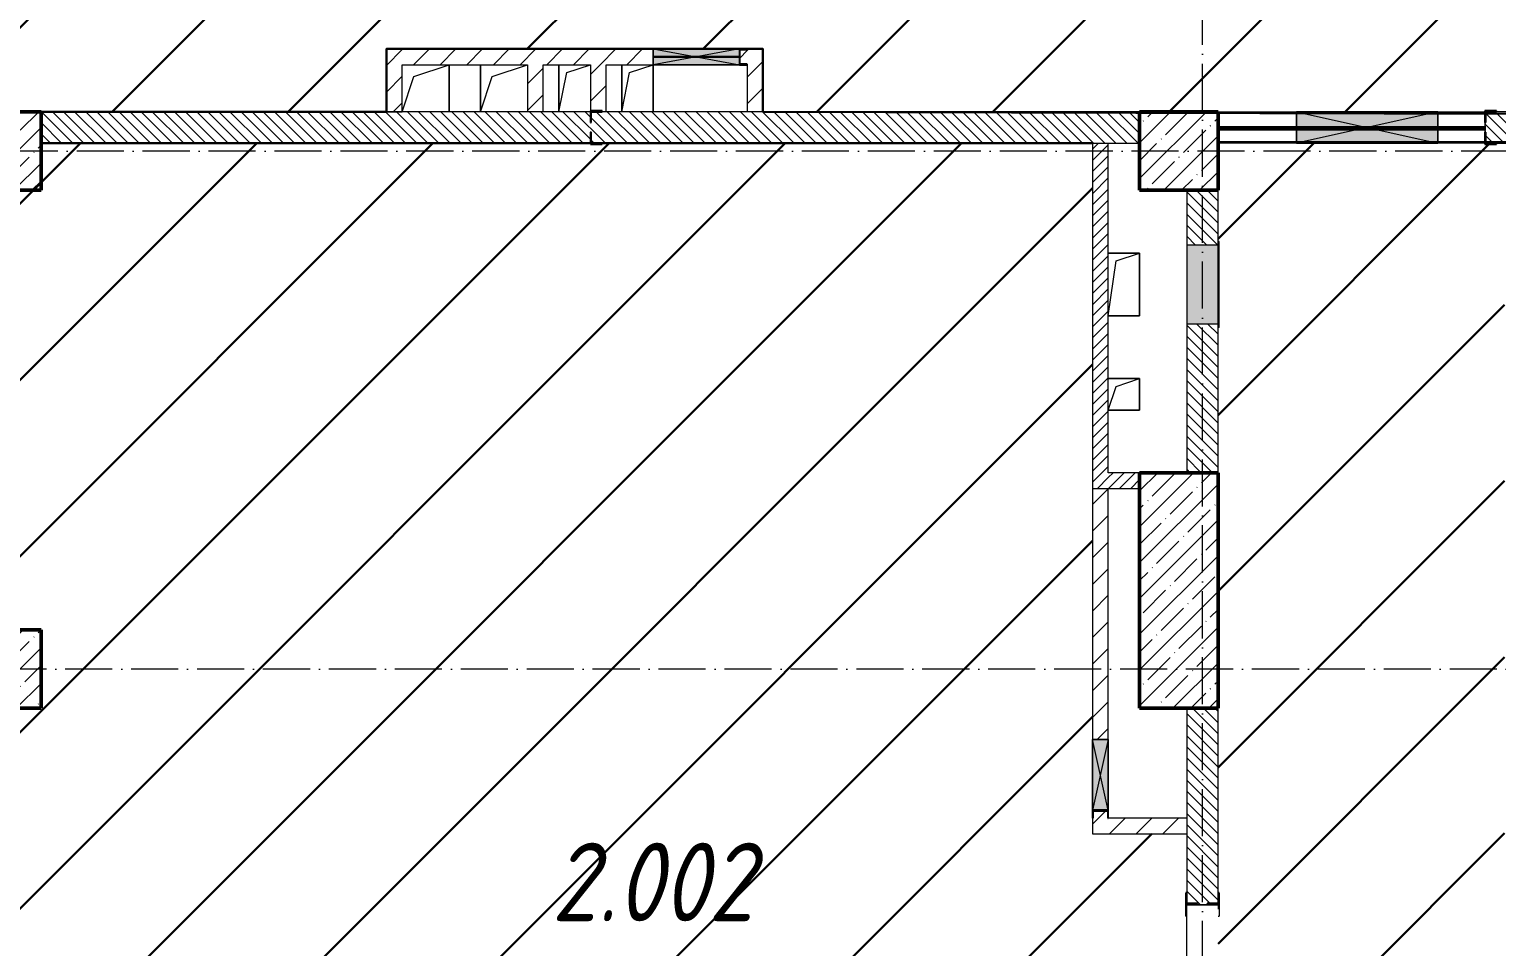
# Model space of a CAD drawing. Header units: millimetres. Extents: x -17017 to 628417, y -109036 to 199237.
# Drawn here: x 41235 to 50585, y 135226 to 141070 of the extents above; entities that cross this region are included whole.
import ezdxf

# ---------------------------------------------------------------- set-up
doc = ezdxf.new("R2010")
doc.units = ezdxf.units.MM
doc.linetypes.add('50_200_ШТРИХ_1Т_ш5_п1_п1_', pattern=[700, 500, -100, 0, -100])
for name, color, linetype, lineweight in [('2) ПГП 4м', 4, 'Continuous', 30), ('2.2) ПГП двери 2.4 -', 134, 'Continuous', 60), ('2.4) ПГП вычит ЖБбалки 0.4 м -', 24, 'Continuous', 30), ('3.1) ЖБ окна 1.2 м', 102, 'Continuous', 30), ('6) Мини окна 0.4 -', 10, 'Continuous', 30), ('A-DETL-GENF-OTLN', 7, 'Continuous', 9), ('A-FLOR-____-OTLN', 7, 'Continuous', 9), ('A-GENM-____-MCUT', 7, 'Continuous', 25), ('A-GENM-____-OTLN', 7, 'Continuous', 9), ('A-GENM-____-OTLN-1', 7, 'Continuous', 25), ('A-GLAZ-____-OTLN', 7, 'Continuous', 9), ('A-WALL-____-MCUT', 7, 'Continuous', 13), ('A-WALL-____-MCUT-1', 7, 'Continuous', 9), ('A-WALL-____-PATT-1', 7, 'Continuous', 9), ('A-WALL-FNSH-MCUT-1', 7, 'Continuous', 9), ('I-WALL-____-OTLN', 7, 'Continuous', 9), ('S-COLS-____-MCUT', 7, 'Continuous', 50), ('S-COLS-____-OTLN', 7, 'Continuous', 9), ('S-GRID-____-OTLN-1', 7, '50_200_ШТРИХ_1Т_ш5_п1_п1_', 9), ('Марки помещений', 7, 'Continuous', 9), ('стяжа', 7, 'Continuous', 30)]:
    doc.layers.add(name, color=color, linetype=linetype, lineweight=lineweight)
doc.layers.add('A-GLAZ-____-OTLN-1', color=7, linetype='Continuous', lineweight=9, true_color=0xc0c0c0)
doc.styles.add('ISOCPEUR_I_2', font='isocpeui.ttf', dxfattribs={"width": 0.85, "height": 2.3})
pattern_1 = [(135, (43259.71, 63713.66), (-35.35534, -35.35534), [])]
pattern_2 = [(45, (43259.71, 63713.66), (-35.35534, 35.35534), [])]
pattern_3 = [(45, (43259.71, 63713.66), (-84.85281, 84.85281), [])]

# ---------------------------------------------------------------- blocks, each defined once
blk = doc.blocks.new('BSC_Колонна _Прямоугольная - 500х500-V25-АР1_План отверстий 2 этажа в осях 1-64_Ю-ЯЯ')
at = {"layer": 'S-COLS-____-OTLN'}
h = blk.add_hatch(dxfattribs=at)
h.set_pattern_fill('FP_34', color=256, style=0, pattern_type=2)
h.set_pattern_definition([(45, (2200, -76581.04), (-114.04925, 114.04925), []), (45, (2314.05, -76581.04), (-114.04925, 114.04925), [201.613, -40.323, 3.353, -36.97])])
h.paths.add_polyline_path([(-250, -250), (250, -250), (250, 250), (-250, 250), (-250, 16.5)], flags=0)
at = {"layer": 'S-COLS-____-MCUT'}
for p, q in [((250, 250), (-250, 250)), ((-250, 250), (-250, -250)), ((250, -250), (250, 250)), ((-250, -250), (250, -250))]:
    blk.add_line(p, q, dxfattribs=at)
blk = doc.blocks.new('BSC_Колонна _Прямоугольная - 500х500-V26-АР1_План отверстий 2 этажа в осях 1-64_Ю-ЯЯ')
at = {"layer": 'S-COLS-____-OTLN'}
h = blk.add_hatch(dxfattribs=at)
h.set_pattern_fill('FP_35', color=256, style=0, pattern_type=2)
h.set_pattern_definition([(45, (-5300, -76581.04), (-114.04925, 114.04925), []), (45, (-5185.95, -76581.04), (-114.04925, 114.04925), [201.613, -40.323, 3.353, -36.97])])
h.paths.add_polyline_path([(-250, -250), (250, -250), (250, 250), (-250, 250)], flags=0)
at = {"layer": 'S-COLS-____-MCUT'}
for p, q in [((250, 250), (-250, 250)), ((-250, 250), (-250, -250)), ((250, -250), (250, 250)), ((-250, -250), (250, -250))]:
    blk.add_line(p, q, dxfattribs=at)
blk = doc.blocks.new('BSC_Колонна _Прямоугольная - 500х500-V31-АР1_План отверстий 2 этажа в осях 1-64_Ю-ЯЯ')
at = {"layer": 'S-COLS-____-OTLN'}
h = blk.add_hatch(dxfattribs=at)
h.set_pattern_fill('FP_40', color=256, style=0, pattern_type=2)
h.set_pattern_definition([(45, (2200, -73281.04), (-114.04925, 114.04925), []), (45, (2314.05, -73281.04), (-114.04925, 114.04925), [201.613, -40.323, 3.353, -36.97])])
h.paths.add_polyline_path([(-250, -250), (250, -250), (250, 250), (-250, 250), (-250, 87.7)], flags=0)
at = {"layer": 'S-COLS-____-MCUT'}
for p, q in [((250, 250), (-250, 250)), ((-250, 250), (-250, -250)), ((250, -250), (250, 250)), ((-250, -250), (250, -250))]:
    blk.add_line(p, q, dxfattribs=at)
blk = doc.blocks.new('BSC_Колонна _Прямоугольная - 500х1500-25984399-АР1_План отверстий 2 этажа в осях 1-64_Ю-ЯЯ')
at = {"layer": 'S-COLS-____-OTLN'}
h = blk.add_hatch(dxfattribs=at)
h.set_pattern_fill('FP_161', color=256, style=0, pattern_type=2)
h.set_pattern_definition([(45, (-5300, -73781.04), (-114.04925, 114.04925), []), (45, (-5185.95, -73781.04), (-114.04925, 114.04925), [201.613, -40.323, 3.353, -36.97])])
h.paths.add_polyline_path([(-250, -750), (250, -750), (250, 750), (-250, 750), (-250, -412.3)], flags=0)
at = {"layer": 'S-COLS-____-MCUT'}
for p, q in [((250, 750), (-250, 750)), ((-250, 750), (-250, -750)), ((250, -750), (250, 750)), ((-250, -750), (250, -750))]:
    blk.add_line(p, q, dxfattribs=at)
blk = doc.blocks.new('Фахверк_СКБ_Уголок - 200_3550-28187522-АР1_План отверстий 2 этажа в осях 1-64_Ю-ЯЯ')
at = {"layer": 'A-GENM-____-MCUT'}
for p, q in [((125, 156), (50, 156)), ((50, 156), (50, 150)), ((50, 150), (119, 150)), ((119, 150), (119, 81)), ((125, 81), (125, 156)), ((119, 81), (125, 81)), ((125, 19), (119, 19)), ((119, 19), (119, -50)), ((125, -56), (125, 19)), ((119, -50), (50, -50)), ((50, -50), (50, -56)), ((50, -56), (125, -56))]:
    blk.add_line(p, q, dxfattribs=at)
blk = doc.blocks.new('Фахверк_СКБ_Уголок - 200_3550_зеркало-28264001-АР1_План отверстий 2 этажа в осях 1-64_Ю-ЯЯ')
at = {"layer": 'A-GENM-____-MCUT'}
for p, q in [((200, 156), (125, 156)), ((125, 156), (125, 81)), ((131, 81), (131, 150)), ((131, 150), (200, 150)), ((200, 150), (200, 156)), ((125, 81), (131, 81)), ((131, 19), (125, 19)), ((125, 19), (125, -56)), ((131, -50), (131, 19)), ((125, -56), (200, -56)), ((200, -50), (131, -50)), ((200, -56), (200, -50))]:
    blk.add_line(p, q, dxfattribs=at)
blk = doc.blocks.new('154_Стойка_СКБ_Уголок - СМ-2480_200-28346303-АР1_План отверстий 2 этажа в осях 1-64_Ю-ЯЯ')
at = {"layer": 'A-GENM-____-MCUT'}
for p, q in [((125, 156), (125, 81)), ((200, 156), (125, 156)), ((131, 81), (131, 150)), ((131, 150), (200, 150)), ((200, 150), (200, 156)), ((125, 81), (131, 81)), ((131, 19), (125, 19)), ((125, 19), (125, -56)), ((131, -50), (131, 19)), ((125, -56), (200, -56)), ((200, -50), (131, -50)), ((200, -56), (200, -50))]:
    blk.add_line(p, q, dxfattribs=at)
blk = doc.blocks.new('Стойка_Влож_Полоса боковая - Полоса-V150-АР1_План отверстий 2 этажа в осях 1-64_Ю-ЯЯ')
at = {"layer": 'A-GENM-____-OTLN'}
for p, q in [((-5, 60), (0, 60)), ((-5, -60), (-5, 60)), ((0, 31), (0, -31)), ((0, -60), (-5, -60))]:
    blk.add_line(p, q, dxfattribs=at)
blk = doc.blocks.new('Стойка_Влож_Уголок_Опорный - Уголок-28213941-АР1_План отверстий 2 этажа в осях 1-64_Ю-ЯЯ')
at = {"layer": 'A-GENM-____-OTLN'}
for p, q in [((-212, -6), (-212, 0)), ((0, 0), (0, -6)), ((-212, -75), (-212, -6)), ((-212, -6), (-206, -6)), ((-212, -75), (-206, -75)), ((-6, -6), (0, -6)), ((-6, -75), (0, -75)), ((0, -6), (0, -75))]:
    blk.add_line(p, q, dxfattribs=at)
blk = doc.blocks.new('АР_Перемычка - АР_Перемычка-28444941-АР1_План отверстий 2 этажа в осях 1-64_Ю-ЯЯ')
at = {"layer": 'A-GENM-____-OTLN'}
blk.add_line((-400, -100), (-392, -100), dxfattribs=at)
blk = doc.blocks.new('AR_Отверстие прямоугольное _в плите_ - AR_Отверстие прямоугольное _в плите_-30458127-АР1_План отверстий 2 этажа в осях 1-64_Ю-ЯЯ')
at = {"layer": 'A-GENM-____-OTLN'}
for p, q in [((100, 100), (-100, 100)), ((-50, 50), (100, 100)), ((100, -100), (100, 100)), ((-100, -100), (-50, 50)), ((-100, -100), (100, -100))]:
    blk.add_line(p, q, dxfattribs=at)
blk = doc.blocks.new('AR_Отверстие прямоугольное _в плите_ - AR_Отверстие прямоугольное _в плите_-30229368-АР1_План отверстий 2 этажа в осях 1-64_Ю-ЯЯ')
at = {"layer": 'A-GENM-____-OTLN'}
for p, q in [((100, 200), (-100, 200)), ((-50, 150), (100, 200)), ((100, -200), (100, 200)), ((-100, -200), (-50, 150)), ((-100, -200), (100, -200))]:
    blk.add_line(p, q, dxfattribs=at)
blk = doc.blocks.new('AR_Отверстие прямоугольное _в плите_ - AR_Отверстие прямоугольное _в плите_-30512088-АР1_План отверстий 2 этажа в осях 1-64_Ю-ЯЯ')
at = {"layer": 'A-GENM-____-OTLN'}
for p, q in [((-100, 150), (-100, -150)), ((-100, -150), (-50, 100)), ((-50, 100), (100, 150))]:
    blk.add_line(p, q, dxfattribs=at)
blk = doc.blocks.new('AR_Отверстие прямоугольное _в плите_ - AR_Отверстие прямоугольное _в плите_-V189-АР1_План отверстий 2 этажа в осях 1-64_Ю-ЯЯ')
at = {"layer": 'A-GENM-____-OTLN'}
for p, q in [((-100, 150), (-100, -150)), ((-100, -150), (-50, 100)), ((-50, 100), (100, 150)), ((100, -150), (100, 150))]:
    blk.add_line(p, q, dxfattribs=at)
blk = doc.blocks.new('AR_Отверстие прямоугольное _в плите_ - AR_Отверстие прямоугольное _в плите_-V190-АР1_План отверстий 2 этажа в осях 1-64_Ю-ЯЯ')
at = {"layer": 'A-GENM-____-OTLN'}
for p, q in [((-150, 150), (-150, -150)), ((-75, 75), (150, 150)), ((-150, -150), (-75, 75))]:
    blk.add_line(p, q, dxfattribs=at)
blk = doc.blocks.new('AR_Отверстие прямоугольное _в плите_ - AR_Отверстие прямоугольное _в плите_-V191-АР1_План отверстий 2 этажа в осях 1-64_Ю-ЯЯ')
at = {"layer": 'A-GENM-____-OTLN'}
for p, q in [((-75, 75), (150, 150)), ((150, -150), (150, 150)), ((-150, -150), (-75, 75))]:
    blk.add_line(p, q, dxfattribs=at)
blk = doc.blocks.new('AR_Отверстие Ниша - Лючок-32401324-АР1_План отверстий 2 этажа в осях 1-64_Ю-ЯЯ')
at = {"layer": 'A-GLAZ-____-OTLN'}
blk.add_hatch(color=256, dxfattribs=at).paths.add_polyline_path([(-250, -100), (250, -100), (250, 100), (-250, 100)], flags=0)
for p, q in [((250, 100), (-250, 100)), ((-250, 100), (-250, -100)), ((250, -100), (250, 100)), ((-250, -100), (250, -100))]:
    blk.add_line(p, q, dxfattribs=at)
blk = doc.blocks.new('Л_Общий_Лючок - Лючок-29683801-АР1_План отверстий 2 этажа в осях 1-64_Ю-ЯЯ')
at = {"layer": 'A-GLAZ-____-OTLN-1'}
blk.add_hatch(color=256, dxfattribs=at).paths.add_polyline_path([(-24, 0), (524, 0), (524, 6), (-24, 6)], flags=0)
at = {"layer": 'A-GLAZ-____-OTLN'}
for p, q in [((524, 6), (-24, 6)), ((-24, 6), (-24, 0)), ((524, 6), (524, 0))]:
    blk.add_line(p, q, dxfattribs=at)
blk = doc.blocks.new('AR_Отверстие прямоугольное _в стене_ - AR_Отверстие прямоугольное _в стене__ОВ-36795660-АР1_План отверстий 2 этажа в осях 1-64_Ю-ЯЯ')
at = {"layer": 'A-GLAZ-____-OTLN'}
blk.add_hatch(color=256, dxfattribs=at).paths.add_polyline_path([(450, -100), (450, 100), (-450, 100), (-450, -100)], flags=0)
at = {"layer": 'A-DETL-GENF-OTLN'}
for p, q in [((-450, -100), (-450, 100)), ((-450, 100), (450, 100)), ((450, 100), (-450, -100)), ((-450, 100), (450, -100)), ((450, 100), (-450, 100)), ((-450, 100), (-450, -100)), ((450, 100), (450, -100)), ((450, -100), (450, 100)), ((450, -100), (-450, -100)), ((-450, -100), (450, -100))]:
    blk.add_line(p, q, dxfattribs=at)
blk = doc.blocks.new('AR_Отверстие прямоугольное _в стене_ - AR_Отверстие прямоугольное _в стене__ОВ-36794636-АР1_План отверстий 2 этажа в осях 1-64_Ю-ЯЯ')
at = {"layer": 'A-GLAZ-____-OTLN'}
blk.add_hatch(color=256, dxfattribs=at).paths.add_polyline_path([(275, -50), (275, 50), (-275, 50), (-275, -50)], flags=0)
at = {"layer": 'A-DETL-GENF-OTLN'}
for p, q in [((-275, -50), (-275, 50)), ((-275, 50), (275, 50)), ((275, 50), (-275, -50)), ((-275, 50), (275, -50)), ((275, 50), (-275, 50)), ((-275, 50), (-275, -50)), ((275, -50), (-275, -50)), ((-275, -50), (275, -50))]:
    blk.add_line(p, q, dxfattribs=at)
blk = doc.blocks.new('AR_Отверстие прямоугольное _в стене_ - AR_Отверстие прямоугольное _в стене__ОВ-36797345-АР1_План отверстий 2 этажа в осях 1-64_Ю-ЯЯ')
at = {"layer": 'A-GLAZ-____-OTLN'}
blk.add_hatch(color=256, dxfattribs=at).paths.add_polyline_path([(225, 50), (-225, 50), (-225, -50), (225, -50), (225, 47)], flags=0)
at = {"layer": 'A-DETL-GENF-OTLN'}
for p, q in [((-225, -50), (-225, 50)), ((-225, 50), (225, 50)), ((225, 50), (-225, -50)), ((-225, 50), (225, -50)), ((225, 50), (-225, 50)), ((-225, 50), (-225, -50)), ((225, -50), (-225, -50)), ((-225, -50), (225, -50))]:
    blk.add_line(p, q, dxfattribs=at)
blk = doc.blocks.new('154_Фахверк_СКБ_Швеллер - Тип_100_3960_зеркало-36793856-АР1_План отверстий 2 этажа в осях 1-64_Ю-ЯЯ')
at = {"layer": 'A-GENM-____-MCUT'}
for p, q in [((175, 50), (125, 50)), ((125, 50), (125, -50)), ((128, 47), (175, 47)), ((128, -47), (128, 47)), ((175, 47), (175, 50)), ((125, -50), (175, -50)), ((175, -47), (128, -47)), ((175, -50), (175, -47))]:
    blk.add_line(p, q, dxfattribs=at)
blk = doc.blocks.new('2этаж')
at = {"layer": 'S-GRID-____-OTLN-1', "color": 251, "ltscale": 0.6, "true_color": 0x636466}
for p, q in [((-10141.7, 511907.5), (-10141.7, 549908.8)), ((17013.3, 535597), (-20260.4, 535597)), ((8958.3, 532297), (-20260.4, 532297))]:
    blk.add_line(p, q, dxfattribs=at)

msp = doc.modelspace()

# ---------------------------------------------------------------- hatches: boundary and pattern name
at = {"layer": 'A-WALL-____-PATT-1'}
h = msp.add_hatch(dxfattribs=at)
h.set_pattern_fill('FP_4', color=256, style=0, pattern_type=2)
h.set_pattern_definition(pattern_3)
h.paths.add_polyline_path([(43609.7, 140544.7), (43609.7, 140944.7), (43509.7, 140944.7), (43509.7, 140544.7)], flags=0)
h = msp.add_hatch(dxfattribs=at)
h.set_pattern_fill('FP_4', color=256, style=0, pattern_type=2)
h.set_pattern_definition(pattern_3)
h.paths.add_polyline_path([(44909.7, 140844.7), (45209.7, 140844.7), (45209.7, 140944.7), (43609.7, 140944.7), (43609.7, 140844.7), (44809.7, 140844.7)], flags=0)
h.paths.add_polyline_path([(45762.7, 140847.7), (45809.7, 140847.7), (45809.7, 140941.7), (45762.7, 140941.7), (45762.7, 140939.5)], flags=0)
h = msp.add_hatch(dxfattribs=at)
h.set_pattern_fill('FP_4', color=256, style=0, pattern_type=2)
h.set_pattern_definition(pattern_3)
h.paths.add_polyline_path([(45809.7, 140544.7), (45909.7, 140544.7), (45909.7, 140944.7), (45809.7, 140944.7), (45809.7, 140844.7)], flags=0)
h = msp.add_hatch(dxfattribs=at)
h.set_pattern_fill('FP_4', color=256, style=0, pattern_type=2)
h.set_pattern_definition(pattern_3)
h.paths.add_polyline_path([(44509.7, 140544.7), (44509.7, 140844.7), (44409.7, 140844.7), (44409.7, 140544.7)], flags=0)
h = msp.add_hatch(dxfattribs=at)
h.set_pattern_fill('FP_4', color=256, style=0, pattern_type=2)
h.set_pattern_definition(pattern_3)
h.paths.add_polyline_path([(44884.7, 140544.7), (44909.7, 140544.7), (44909.7, 140844.7), (44809.7, 140844.7), (44809.7, 140550.7), (44884.7, 140550.7)], flags=0)
h = msp.add_hatch(dxfattribs=at)
h.set_pattern_fill('FP_6', color=256, style=0, pattern_type=2)
h.set_pattern_definition(pattern_1)
h.paths.add_polyline_path([(48309.7, 140344.7), (48309.7, 140544.7), (44815.7, 140544.7), (44815.7, 140475.7), (44809.7, 140475.7), (44809.7, 140544.7), (41309.7, 140544.7), (41309.7, 140344.7), (44809.7, 140344.7), (44809.7, 140413.7), (44815.7, 140413.7), (44815.7, 140344.7), (46779.5, 140344.7)], flags=0)
h = msp.add_hatch(dxfattribs=at)
h.set_pattern_fill('FP_6', color=256, style=0, pattern_type=2)
h.set_pattern_definition(pattern_1)
h.paths.add_polyline_path([(50653.7, 140344.7), (50653.7, 140419.7), (50659.7, 140419.7), (50659.7, 140544.7), (50515.7, 140544.7), (50515.7, 140475.7), (50509.7, 140475.7), (50509.7, 140413.7), (50515.7, 140413.7), (50515.7, 140344.7), (50584.7, 140344.7)], flags=0)
h = msp.add_hatch(dxfattribs=at)
h.set_pattern_fill('FP_5', color=256, style=0, pattern_type=2)
h.set_pattern_definition(pattern_2)
h.paths.add_polyline_path([(48109.7, 138144.7), (48109.7, 140344.7), (48009.7, 140344.7), (48009.7, 138144.7)], flags=0)
h = msp.add_hatch(dxfattribs=at)
h.set_pattern_fill('FP_6', color=256, style=0, pattern_type=2)
h.set_pattern_definition(pattern_1)
h.paths.add_polyline_path([(48609.7, 138244.7), (48809.7, 138244.7), (48809.7, 139194.7), (48609.7, 139194.7)], flags=0)
h.paths.add_polyline_path([(48609.7, 139694.7), (48809.7, 139694.7), (48809.7, 140044.7), (48609.7, 140044.7)], flags=0)
h = msp.add_hatch(dxfattribs=at)
h.set_pattern_fill('FP_5', color=256, style=0, pattern_type=2)
h.set_pattern_definition(pattern_2)
h.paths.add_polyline_path([(48309.7, 138144.7), (48309.7, 138244.7), (48109.7, 138244.7), (48109.7, 138144.7)], flags=0)
h = msp.add_hatch(dxfattribs=at)
h.set_pattern_fill('FP_4', color=256, style=0, pattern_type=2)
h.set_pattern_definition(pattern_3)
h.paths.add_polyline_path([(48106.7, 136044.7), (48106.7, 136091.7), (48012.7, 136091.7), (48012.7, 136044.7), (48059.7, 136044.7)], flags=0)
h.paths.add_polyline_path([(48109.7, 136544.7), (48109.7, 138144.7), (48009.7, 138144.7), (48009.7, 136544.7)], flags=0)
h = msp.add_hatch(dxfattribs=at)
h.set_pattern_fill('FP_6', color=256, style=0, pattern_type=2)
h.set_pattern_definition(pattern_1)
h.paths.add_polyline_path([(48809.7, 131394.7), (48809.7, 131588.7), (48740.7, 131588.7), (48740.7, 131594.7), (48678.7, 131594.7), (48678.7, 131588.7), (48609.7, 131588.7), (48609.7, 131394.7), (48803.7, 131394.7)], flags=0)
h.paths.add_polyline_path([(48678.7, 133294.7), (48740.7, 133294.7), (48740.7, 133300.7), (48809.7, 133300.7), (48809.7, 133688.7), (48740.7, 133688.7), (48740.7, 133694.7), (48678.7, 133694.7), (48678.7, 133688.7), (48609.7, 133688.7), (48609.7, 133300.7), (48678.7, 133300.7)], flags=0)
h.paths.add_polyline_path([(48740.7, 135494.7), (48740.7, 135500.7), (48809.7, 135500.7), (48809.7, 136744.7), (48609.7, 136744.7), (48609.7, 135500.7), (48678.7, 135500.7), (48678.7, 135494.7)], flags=0)
h = msp.add_hatch(dxfattribs=at)
h.set_pattern_fill('FP_4', color=256, style=0, pattern_type=2)
h.set_pattern_definition(pattern_3)
h.paths.add_polyline_path([(48109.7, 135944.7), (48609.7, 135944.7), (48609.7, 136044.7), (48009.7, 136044.7), (48009.7, 135944.7), (48106.7, 135944.7)], flags=0)
at = {"layer": 'стяжа'}
h = msp.add_hatch(dxfattribs=at)
h.set_pattern_fill('ANSI31', color=5, scale=250)
h.paths.add_polyline_path([(50659.7, 146294.7), (50659.7, 146494.7), (50659.7, 146719.7), (50653.7, 146719.7), (50653.7, 146794.7), (50659.7, 148594.7), (50359.7, 148594.7), (50359.7, 149144.7), (48809.7, 149144.7), (48809.7, 148894.7), (48809.7, 148794.7), (48316.4, 148794.7), (47409.7, 148794.7), (47409.7, 148994.7), (41309.7, 148994.7), (41309.7, 148894.7), (41159.7, 148894.7), (41159.7, 148694.7), (41059.7, 148694.7), (41059.7, 148569.7), (41065.7, 148569.7), (41065.7, 148494.7), (41059.7, 146694.7), (41065.7, 146694.7), (41065.7, 146619.7), (41061.6, 146194.7), (41159.7, 146194.7), (41159.7, 145994.7), (41309.7, 145994.7), (41309.7, 145494.7), (41059.7, 145494.7), (41059.7, 143294.7), (41159.7, 143294.7), (41159.7, 142894.7), (41059.7, 142894.7), (41059.7, 140694.7), (41065.7, 140694.7), (41065.7, 140544.7), (41309.7, 140544.7), (43509.7, 140544.7), (43509.7, 140944.7), (45909.7, 140944.7), (45909.7, 140544.7), (48309.7, 140544.7), (48809.7, 140544.7), (49309.7, 140544.7), (50209.7, 140544.7), (50509.7, 140544.7), (50509.7, 140550.7), (50659.7, 140550.7), (50659.7, 140644.7), (50659.7, 140844.7)])
h.paths.add_polyline_path([(48809.7, 145494.7), (48309.7, 145494.7), (48309.7, 145994.7), (48809.7, 145994.7)], flags=16)
h.paths.add_polyline_path([(48009.7, 135944.7), (48009.7, 136044.7), (48009.7, 136094.7), (48009.7, 136544.7), (48009.7, 140344.7), (44884.7, 140344.7), (44884.7, 140338.7), (44809.7, 140338.7), (41309.7, 140344.7), (41309.7, 140544.7), (40809.7, 140544.7), (40809.7, 140044.7), (40809.7, 139500.7), (40878.7, 139500.7), (40990.7, 139494.7), (40990.7, 139500.7), (41059.7, 139500.7), (41059.7, 139569.7), (41065.7, 139569.7), (41065.7, 139494.7), (41059.7, 137694.7), (41065.7, 137694.7), (41065.7, 137594.7), (41159.7, 137594.7), (41159.7, 137244.7), (41309.7, 137244.7), (41309.7, 136744.7), (41059.7, 136744.7), (41059.7, 136569.7), (41065.7, 136569.7), (41065.7, 136494.7), (41059.7, 134694.7), (41065.7, 134694.7), (41065.7, 134619.7), (41059.7, 133569.7), (41065.7, 133569.7), (41065.7, 133494.7), (41059.7, 131694.7), (41065.7, 131694.7), (41065.7, 131619.7), (41059.7, 131394.7), (41309.7, 131394.7), (46949.7, 131394.7), (47149.7, 131394.7), (48309.7, 131394.7), (48609.7, 131394.7), (48609.7, 131519.7), (48603.7, 131519.7), (48603.7, 131594.7), (48678.7, 131594.7), (48809.7, 131594.7), (48809.7, 132144.7), (48609.7, 132144.7), (48609.7, 132994.7), (48609.7, 133294.7), (48603.7, 133294.7), (48603.7, 133369.7), (48609.7, 133619.7), (48603.7, 133619.7), (48603.7, 133694.7), (48609.5, 135419.7), (48603.7, 135419.7), (48603.7, 135488.7), (48603.7, 135494.7), (48603.7, 135569.7), (48605.6, 135944.7)])
h.paths.add_polyline_path([(41160.2, 139844.7), (41060.2, 139844.7), (41060.2, 140011.4), (41160.2, 140044.7)], flags=16)
h = msp.add_hatch(dxfattribs=at)
h.set_pattern_fill('ANSI31', color=5, scale=250)
h.paths.add_polyline_path([(48809.7, 140344.7), (50635.4, 140344.7), (50635.4, 130744.7), (48809.7, 130744.7)])
h.paths.add_polyline_path([(45709.7, 130744.7), (50859.7, 130744.7), (50859.7, 125744.7), (45709.7, 125744.7)])
h.paths.add_polyline_path([(88459.7, 131244.7), (50859.7, 131244.7), (50859.7, 126894.7), (88459.7, 126894.7)])

# ---------------------------------------------------------------- linework, layer by layer
at = {"layer": '2) ПГП 4м'}
for points in [[(50659.7, 140532.2), (45909.7, 140544.7), (45909.7, 140944.7), (43509.7, 140944.7), (43509.7, 140544.7), (41309.7, 140544.7)], [(50659.7, 140350.7), (48809.7, 140350.7)]]:
    msp.add_lwpolyline(points, dxfattribs=at)
at = {"layer": '2.2) ПГП двери 2.4 -'}
msp.add_lwpolyline([(48809.7, 140440), (50515.7, 140440)], dxfattribs=at)
at = {"layer": '2.4) ПГП вычит ЖБбалки 0.4 м -'}
msp.add_lwpolyline([(41309.7, 140344.7), (48009.7, 140344.7)], dxfattribs=at)
at = {"layer": '6) Мини окна 0.4 -'}
for points in [[(45209.7, 140894.7), (45762.7, 140894.7)], [(49309.7, 140444.7), (50209.7, 140444.7)]]:
    msp.add_lwpolyline(points, dxfattribs=at)
at = {"layer": 'A-FLOR-____-OTLN'}
for p, q in [((43909.7, 140844.7), (43909.7, 140544.7)), ((44109.7, 140544.7), (44109.7, 140844.7)), ((44609.7, 140544.7), (44609.7, 140844.7)), ((45009.7, 140544.7), (45009.7, 140844.7)), ((45209.7, 140844.7), (45209.7, 140544.7)), ((48109.7, 139644.7), (48309.7, 139644.7)), ((48309.7, 139644.7), (48309.7, 139244.7)), ((48309.7, 139244.7), (48109.7, 139244.7)), ((48109.7, 138844.7), (48309.7, 138844.7)), ((48309.7, 138844.7), (48309.7, 138644.7)), ((48309.7, 138644.7), (48109.7, 138644.7))]:
    msp.add_line(p, q, dxfattribs=at)
at = {"layer": 'A-WALL-____-MCUT'}
for p, q in [((44809.7, 140544.7), (41309.7, 140544.7)), ((48309.7, 140544.7), (44884.7, 140544.7)), ((50659.7, 140544.7), (50584.7, 140544.7)), ((50509.7, 140475.7), (50509.7, 140413.7)), ((41309.7, 140344.7), (44809.7, 140344.7)), ((44884.7, 140344.7), (48309.7, 140344.7)), ((50584.7, 140344.7), (50653.7, 140344.7)), ((48609.7, 140044.7), (48609.7, 139694.7)), ((48809.7, 139694.7), (48809.7, 140044.7)), ((48609.7, 139194.7), (48609.7, 138244.7)), ((48809.7, 138244.7), (48809.7, 139194.7)), ((48609.7, 136744.7), (48609.7, 135569.7)), ((48809.7, 135569.7), (48809.7, 136744.7))]:
    msp.add_line(p, q, dxfattribs=at)
at = {"layer": 'A-WALL-____-MCUT-1'}
msp.add_line((48009.7, 138144.7), (48109.7, 138144.7), dxfattribs=at)
at = {"layer": 'A-WALL-FNSH-MCUT-1'}
for p, q in [((43509.7, 140944.7), (43509.7, 140544.7)), ((45209.7, 140944.7), (43509.7, 140944.7)), ((45909.7, 140944.7), (45809.7, 140944.7)), ((45909.7, 140544.7), (45909.7, 140944.7)), ((43609.7, 140544.7), (43609.7, 140844.7)), ((43609.7, 140844.7), (44409.7, 140844.7)), ((44409.7, 140844.7), (44409.7, 140544.7)), ((44509.7, 140844.7), (44809.7, 140844.7)), ((44509.7, 140544.7), (44509.7, 140844.7)), ((44809.7, 140844.7), (44809.7, 140550.7)), ((44909.7, 140844.7), (45209.7, 140844.7)), ((44909.7, 140544.7), (44909.7, 140844.7)), ((45809.7, 140844.7), (45809.7, 140544.7)), ((43509.7, 140544.7), (43609.7, 140544.7)), ((48009.7, 140344.7), (48009.7, 136544.7)), ((48109.7, 138244.7), (48109.7, 140344.7)), ((48309.7, 138244.7), (48109.7, 138244.7)), ((48109.7, 138144.7), (48309.7, 138144.7)), ((48109.7, 136544.7), (48109.7, 138144.7)), ((48009.7, 136044.7), (48009.7, 135944.7)), ((48609.7, 136044.7), (48109.7, 136044.7)), ((48009.7, 135944.7), (48609.7, 135944.7))]:
    msp.add_line(p, q, dxfattribs=at)
at = {"layer": 'I-WALL-____-OTLN'}
for p, q in [((48809.7, 140544.7), (49309.7, 140544.7)), ((50209.7, 140544.7), (50509.7, 140544.7)), ((49309.7, 140344.7), (48809.7, 140344.7)), ((50509.7, 140344.7), (50209.7, 140344.7)), ((48609.7, 133694.7), (48609.7, 135494.7)), ((48809.7, 135494.7), (48809.7, 135464.7))]:
    msp.add_line(p, q, dxfattribs=at)

# ---------------------------------------------------------------- block references
at = {"layer": '3.1) ЖБ окна 1.2 м'}
msp.add_blockref('2этаж', (58851.4, -395302.3), dxfattribs=at)
at = {"layer": 'A-GENM-____-OTLN'}
for name, p in [('AR_Отверстие прямоугольное _в плите_ - AR_Отверстие прямоугольное _в плите_-V191-АР1_План отверстий 2 этажа в осях 1-64_Ю-ЯЯ', (43759.7, 140694.7)), ('AR_Отверстие прямоугольное _в плите_ - AR_Отверстие прямоугольное _в плите_-V190-АР1_План отверстий 2 этажа в осях 1-64_Ю-ЯЯ', (44259.7, 140694.7)), ('AR_Отверстие прямоугольное _в плите_ - AR_Отверстие прямоугольное _в плите_-30512088-АР1_План отверстий 2 этажа в осях 1-64_Ю-ЯЯ', (44709.7, 140694.7)), ('AR_Отверстие прямоугольное _в плите_ - AR_Отверстие прямоугольное _в плите_-V189-АР1_План отверстий 2 этажа в осях 1-64_Ю-ЯЯ', (45109.7, 140694.7)), ('AR_Отверстие прямоугольное _в плите_ - AR_Отверстие прямоугольное _в плите_-30229368-АР1_План отверстий 2 этажа в осях 1-64_Ю-ЯЯ', (48209.7, 139444.7)), ('AR_Отверстие прямоугольное _в плите_ - AR_Отверстие прямоугольное _в плите_-30458127-АР1_План отверстий 2 этажа в осях 1-64_Ю-ЯЯ', (48209.7, 138744.7)), ('Стойка_Влож_Уголок_Опорный - Уголок-28213941-АР1_План отверстий 2 этажа в осях 1-64_Ю-ЯЯ', (48815.7, 135494.7))]:
    msp.add_blockref(name, p, dxfattribs=at)
for name, rotation in [('АР_Перемычка - АР_Перемычка-28444941-АР1_План отверстий 2 этажа в осях 1-64_Ю-ЯЯ', 269.9999999999999), ('Стойка_Влож_Полоса боковая - Полоса-V150-АР1_План отверстий 2 этажа в осях 1-64_Ю-ЯЯ', 89.99999999999993)]:
    msp.add_blockref(name, (48709.7, 135494.7), dxfattribs=dict(at, rotation=rotation))
at = {"layer": 'A-GENM-____-OTLN-1'}
for name, p in [('154_Фахверк_СКБ_Швеллер - Тип_100_3960_зеркало-36793856-АР1_План отверстий 2 этажа в осях 1-64_Ю-ЯЯ', (45634.7, 140894.7)), ('Фахверк_СКБ_Уголок - 200_3550_зеркало-28264001-АР1_План отверстий 2 этажа в осях 1-64_Ю-ЯЯ', (50384.7, 140394.7))]:
    msp.add_blockref(name, p, dxfattribs=at)
for name, p, rotation in [('Фахверк_СКБ_Уголок - 200_3550-28187522-АР1_План отверстий 2 этажа в осях 1-64_Ю-ЯЯ', (44934.7, 140494.7), 180), ('154_Фахверк_СКБ_Швеллер - Тип_100_3960_зеркало-36793856-АР1_План отверстий 2 этажа в осях 1-64_Ю-ЯЯ', (48059.7, 136219.7), 269.9999999999999), ('154_Стойка_СКБ_Уголок - СМ-2480_200-28346303-АР1_План отверстий 2 этажа в осях 1-64_Ю-ЯЯ', (48759.7, 135369.7), 89.99999999999991)]:
    msp.add_blockref(name, p, dxfattribs=dict(at, rotation=rotation))
at = {"layer": 'A-GLAZ-____-OTLN'}
for name, p in [('AR_Отверстие прямоугольное _в стене_ - AR_Отверстие прямоугольное _в стене__ОВ-36794636-АР1_План отверстий 2 этажа в осях 1-64_Ю-ЯЯ', (45484.7, 140894.7)), ('AR_Отверстие прямоугольное _в стене_ - AR_Отверстие прямоугольное _в стене__ОВ-36795660-АР1_План отверстий 2 этажа в осях 1-64_Ю-ЯЯ', (49759.7, 140444.7))]:
    msp.add_blockref(name, p, dxfattribs=at)
for name, p, rotation in [('AR_Отверстие Ниша - Лючок-32401324-АР1_План отверстий 2 этажа в осях 1-64_Ю-ЯЯ', (48709.7, 139444.7), 89.99999999999991), ('Л_Общий_Лючок - Лючок-29683801-АР1_План отверстий 2 этажа в осях 1-64_Ю-ЯЯ', (48809.7, 139694.7), 269.9999999999999), ('AR_Отверстие прямоугольное _в стене_ - AR_Отверстие прямоугольное _в стене__ОВ-36797345-АР1_План отверстий 2 этажа в осях 1-64_Ю-ЯЯ', (48059.7, 136319.7), 269.9999999999999)]:
    msp.add_blockref(name, p, dxfattribs=dict(at, rotation=rotation))
at = {"layer": 'S-COLS-____-OTLN'}
for name, p in [('BSC_Колонна _Прямоугольная - 500х500-V25-АР1_План отверстий 2 этажа в осях 1-64_Ю-ЯЯ', (41059.7, 140294.7)), ('BSC_Колонна _Прямоугольная - 500х500-V26-АР1_План отверстий 2 этажа в осях 1-64_Ю-ЯЯ', (48559.7, 140294.7)), ('BSC_Колонна _Прямоугольная - 500х1500-25984399-АР1_План отверстий 2 этажа в осях 1-64_Ю-ЯЯ', (48559.7, 137494.7)), ('BSC_Колонна _Прямоугольная - 500х500-V31-АР1_План отверстий 2 этажа в осях 1-64_Ю-ЯЯ', (41059.7, 136994.7))]:
    msp.add_blockref(name, p, dxfattribs=at)

# ---------------------------------------------------------------- texts
at = {"layer": 'Марки помещений', "insert": (44561.8, 135888), "char_height": 500, "width": 785.654, "attachment_point": 1, "style": 'ISOCPEUR_I_2'}
msp.add_mtext('2.002', dxfattribs=at)

doc.saveas('drawing.dxf')
